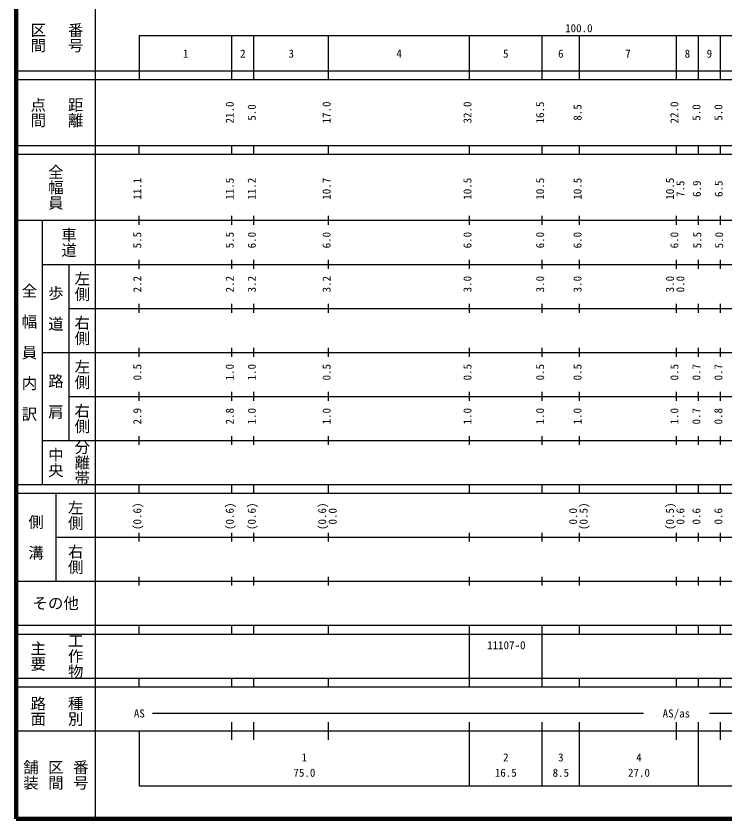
# Model space of a CAD drawing. Units: millimetres on the paper, enlarged 1000 times. Extents: x 40000 to 680000, y 20000 to 380000.
# Drawn here: x 40000 to 201032, y 20000 to 202409 of the extents above; entities that cross this region are included whole.
import ezdxf
from ezdxf.enums import TextEntityAlignment as Align

# ---------------------------------------------------------------- set-up
doc = ezdxf.new("R2010")
doc.units = ezdxf.units.MM
doc.header["$LTSCALE"] = 1000
doc.layers.add('M-TTL', color=2, linetype='Continuous', lineweight=140)
doc.layers.add('M-TTL-BAND', color=7, linetype='Continuous', lineweight=25)
doc.styles.add('@ＭＳ ゴシック', font='')
doc.styles.add('ＭＳ ゴシック', font='')
doc.styles.get('@ＭＳ ゴシック').set_extended_font_data('@MS Gothic')
doc.styles.get('ＭＳ ゴシック').set_extended_font_data('MS Gothic')

msp = doc.modelspace()

# ---------------------------------------------------------------- linework, layer by layer
at = {"layer": 'M-TTL'}
for p, q in [((40000, 380000), (40000, 20000)), ((40000, 20000), (680000, 20000))]:
    msp.add_line(p, q, dxfattribs=at)
at = {"layer": 'M-TTL-BAND'}
for p, q in [((58000, 370000), (58000, 20000)), ((68000, 198000), (579000, 198000)), ((68000, 198000), (68000, 188000)), ((89000, 188000), (89000, 198000)), ((94000, 188000), (94000, 198000)), ((111000, 188000), (111000, 198000)), ((143000, 188000), (143000, 198000)), ((159500, 188000), (159500, 198000)), ((168000, 188000), (168000, 198000)), ((190000, 188000), (190000, 198000)), ((195000, 188000), (195000, 198000)), ((200000, 188000), (200000, 198000)), ((40000, 190000), (579000, 190000)), ((40000, 188000), (579000, 188000)), ((40000, 173000), (579000, 173000)), ((68000, 171000), (68000, 173000)), ((89000, 171000), (89000, 173000)), ((94000, 171000), (94000, 173000)), ((111000, 171000), (111000, 173000)), ((143000, 171000), (143000, 173000)), ((159500, 171000), (159500, 173000)), ((168000, 171000), (168000, 173000)), ((190000, 171000), (190000, 173000)), ((195000, 171000), (195000, 173000)), ((200000, 171000), (200000, 173000)), ((40000, 171000), (579000, 171000)), ((68000, 155000), (68000, 157000)), ((89000, 155000), (89000, 157000)), ((94000, 155000), (94000, 157000)), ((111000, 155000), (111000, 157000)), ((143000, 155000), (143000, 157000)), ((159500, 155000), (159500, 157000)), ((168000, 155000), (168000, 157000)), ((190000, 155000), (190000, 157000)), ((195000, 155000), (195000, 157000)), ((200000, 155000), (200000, 157000)), ((40000, 156000), (579000, 156000)), ((46000, 96000), (46000, 156000)), ((46000, 146000), (579000, 146000)), ((52000, 146000), (52000, 106000)), ((68000, 145000), (68000, 147000)), ((89000, 145000), (89000, 147000)), ((94000, 145000), (94000, 147000)), ((111000, 145000), (111000, 147000)), ((143000, 145000), (143000, 147000)), ((159500, 145000), (159500, 147000)), ((168000, 145000), (168000, 147000)), ((190000, 145000), (190000, 147000)), ((195000, 145000), (195000, 147000)), ((200000, 145000), (200000, 147000)), ((68000, 135000), (68000, 137000)), ((89000, 135000), (89000, 137000)), ((94000, 135000), (94000, 137000)), ((111000, 135000), (111000, 137000)), ((143000, 135000), (143000, 137000)), ((159500, 135000), (159500, 137000)), ((168000, 135000), (168000, 137000)), ((190000, 135000), (190000, 137000)), ((195000, 135000), (195000, 137000)), ((200000, 135000), (200000, 137000)), ((52000, 136000), (579000, 136000)), ((46000, 126000), (579000, 126000)), ((68000, 125000), (68000, 127000)), ((89000, 125000), (89000, 127000)), ((94000, 125000), (94000, 127000)), ((111000, 125000), (111000, 127000)), ((143000, 125000), (143000, 127000)), ((159500, 125000), (159500, 127000)), ((168000, 125000), (168000, 127000)), ((190000, 125000), (190000, 127000)), ((195000, 125000), (195000, 127000)), ((200000, 125000), (200000, 127000)), ((68000, 115000), (68000, 117000)), ((89000, 115000), (89000, 117000)), ((94000, 115000), (94000, 117000)), ((111000, 115000), (111000, 117000)), ((143000, 115000), (143000, 117000)), ((159500, 115000), (159500, 117000)), ((168000, 115000), (168000, 117000)), ((190000, 115000), (190000, 117000)), ((195000, 115000), (195000, 117000)), ((200000, 115000), (200000, 117000)), ((52000, 116000), (579000, 116000)), ((46000, 106000), (579000, 106000)), ((68000, 105000), (68000, 107000)), ((89000, 105000), (89000, 107000)), ((94000, 105000), (94000, 107000)), ((111000, 105000), (111000, 107000)), ((143000, 105000), (143000, 107000)), ((159500, 105000), (159500, 107000)), ((168000, 105000), (168000, 107000)), ((190000, 105000), (190000, 107000)), ((195000, 105000), (195000, 107000)), ((200000, 105000), (200000, 107000)), ((40000, 96000), (579000, 96000)), ((68000, 94000), (68000, 96000)), ((89000, 94000), (89000, 96000)), ((94000, 94000), (94000, 96000)), ((111000, 94000), (111000, 96000)), ((143000, 94000), (143000, 96000)), ((159500, 94000), (159500, 96000)), ((168000, 94000), (168000, 96000)), ((190000, 94000), (190000, 96000)), ((195000, 94000), (195000, 96000)), ((200000, 94000), (200000, 96000)), ((40000, 94000), (579000, 94000)), ((49000, 94000), (49000, 74000)), ((49000, 84000), (579000, 84000)), ((68000, 83000), (68000, 85000)), ((89000, 83000), (89000, 85000)), ((94000, 83000), (94000, 85000)), ((111000, 83000), (111000, 85000)), ((143000, 83000), (143000, 85000)), ((159500, 83000), (159500, 85000)), ((168000, 83000), (168000, 85000)), ((190000, 83000), (190000, 85000)), ((195000, 83000), (195000, 85000)), ((200000, 83000), (200000, 85000)), ((68000, 73000), (68000, 75000)), ((89000, 73000), (89000, 75000)), ((94000, 73000), (94000, 75000)), ((111000, 73000), (111000, 75000)), ((143000, 73000), (143000, 75000)), ((159500, 73000), (159500, 75000)), ((168000, 73000), (168000, 75000)), ((190000, 73000), (190000, 75000)), ((195000, 73000), (195000, 75000)), ((200000, 73000), (200000, 75000)), ((40000, 74000), (579000, 74000)), ((40000, 64000), (579000, 64000)), ((68000, 62000), (68000, 64000)), ((89000, 62000), (89000, 64000)), ((94000, 62000), (94000, 64000)), ((111000, 62000), (111000, 64000)), ((143000, 62000), (143000, 64000)), ((159500, 62000), (159500, 64000)), ((168000, 62000), (168000, 64000)), ((190000, 62000), (190000, 64000)), ((195000, 62000), (195000, 64000)), ((200000, 62000), (200000, 64000)), ((40000, 62000), (579000, 62000)), ((143000, 52000), (143000, 62000)), ((159500, 52000), (159500, 62000)), ((40000, 52000), (579000, 52000)), ((68000, 50000), (68000, 52000)), ((89000, 50000), (89000, 52000)), ((94000, 50000), (94000, 52000)), ((111000, 50000), (111000, 52000)), ((143000, 50000), (143000, 52000)), ((159500, 50000), (159500, 52000)), ((168000, 50000), (168000, 52000)), ((190000, 50000), (190000, 52000)), ((195000, 50000), (195000, 52000)), ((200000, 50000), (200000, 52000)), ((40000, 50000), (579000, 50000)), ((71000, 44000), (182500, 44000)), ((197500, 44000), (565000, 44000)), ((89000, 38000), (89000, 42000)), ((94000, 38000), (94000, 42000)), ((111000, 38000), (111000, 42000)), ((143000, 27500), (143000, 42000)), ((159500, 27500), (159500, 42000)), ((168000, 27500), (168000, 42000)), ((190000, 38000), (190000, 42000)), ((195000, 27500), (195000, 42000)), ((200000, 38000), (200000, 42000)), ((40000, 40000), (579000, 40000)), ((68000, 40000), (68000, 27500)), ((68000, 27500), (579000, 27500))]:
    msp.add_line(p, q, dxfattribs=at)

# ---------------------------------------------------------------- texts
at = {"layer": 'M-TTL-BAND', "style": '@ＭＳ ゴシック'}
for s, p in [('番号', (53500, 197500)), ('区間', (45000, 197500)), ('点間', (45000, 180500)), ('距離', (53500, 180500)), ('全幅員', (49000, 163500)), ('車道', (52000, 151000)), ('左側', (55000, 141000)), ('全\u3000幅\u3000員\u3000内\u3000訳', (43000, 126000)), ('歩\u3000道', (49000, 136000)), ('右側', (55000, 131000)), ('左側', (55000, 121000)), ('路\u3000肩', (49000, 116000)), ('右側', (55000, 111000)), ('分離帯', (55000, 101000)), ('中央', (49000, 101000)), ('左側', (53500, 89000)), ('側\u3000溝', (44500, 84000)), ('右側', (53500, 79000)), ('主要', (45000, 57000)), ('工作物', (53500, 57000)), ('路面', (45000, 44500)), ('種別', (53500, 44500)), ('舗装', (43333, 30000)), ('区間', (49000, 30000)), ('番号', (54667, 30000))]:
    msp.add_text(s, height=2566, rotation=270, dxfattribs=at).set_placement(p, align=Align.MIDDLE_CENTER)
at = {"layer": 'M-TTL-BAND', "style": 'ＭＳ ゴシック'}
for s, p in [('100.0', (167844, 198195)), ('1', (78500, 192405)), ('2', (91500, 192405)), ('3', (102500, 192405)), ('4', (127000, 192405)), ('5', (151250, 192405)), ('6', (163750, 192405)), ('7', (179000, 192405)), ('8', (192500, 192405)), ('9', (197500, 192405)), ('AS', (68000, 42500)), ('AS/as', (190000, 42500)), ('1', (105500, 32523)), ('2', (151250, 32523)), ('3', (163750, 32523)), ('4', (181500, 32523)), ('75.0', (105500, 29033)), ('16.5', (151250, 29033)), ('8.5', (163750, 29033)), ('27.0', (181500, 29033))]:
    msp.add_text(s, height=1833, dxfattribs=at).set_placement(p, align=Align.BOTTOM_CENTER)
for s, p in [('21.0', (90000, 180500)), ('17.0', (112000, 180500)), ('32.0', (144000, 180500)), ('16.5', (160500, 180500)), ('22.0', (191000, 180500)), ('5.0', (95000, 180500)), ('8.5', (169000, 180500)), ('5.0', (196000, 180500)), ('5.0', (201000, 180500)), ('11.1', (69000, 163174)), ('11.5', (90000, 163174)), ('11.2', (95000, 163174)), ('10.7', (112000, 163174)), ('10.5', (144000, 163174)), ('10.5', (160500, 163174)), ('10.5', (169000, 163174)), ('10.5', (190000, 163174)), ('7.5', (192370, 163174)), ('6.9', (196117, 163174)), ('6.5', (201067, 163174)), ('6.0', (95000, 151500)), ('6.0', (112000, 151500)), ('6.0', (144000, 151500)), ('6.0', (160500, 151500)), ('6.0', (169000, 151500)), ('6.0', (191000, 151500)), ('5.0', (201168, 151500)), ('5.5', (69000, 151500)), ('5.5', (90000, 151500)), ('5.5', (196218, 151500)), ('2.2', (69000, 141500)), ('2.2', (90000, 141500)), ('3.2', (95000, 141500)), ('3.2', (112000, 141500)), ('3.0', (144000, 141500)), ('3.0', (160500, 141500)), ('3.0', (169000, 141500)), ('3.0', (190000, 141500)), ('0.0', (192370, 141500)), ('0.5', (69000, 121500)), ('1.0', (90000, 121500)), ('1.0', (95000, 121500)), ('0.5', (112000, 121500)), ('0.5', (144000, 121500)), ('0.5', (160500, 121500)), ('0.5', (169000, 121500)), ('0.5', (191000, 121500)), ('0.7', (196000, 121500)), ('0.7', (201000, 121500)), ('2.9', (69000, 111500)), ('2.8', (90000, 111500)), ('1.0', (95000, 111500)), ('1.0', (112000, 111500)), ('1.0', (144000, 111500)), ('1.0', (160500, 111500)), ('1.0', (169000, 111500)), ('1.0', (191000, 111500)), ('0.7', (196000, 111500)), ('0.8', (201000, 111500)), ('(0.6)', (69000, 88764)), ('(0.6)', (90000, 88764)), ('(0.6)', (95000, 88764)), ('(0.6)', (111000, 88764)), ('(0.5)', (170370, 88764)), ('(0.5)', (190000, 88764)), ('0.0', (113370, 88764)), ('0.0', (168000, 88764)), ('0.6', (192370, 88764)), ('0.6', (196000, 88764)), ('0.6', (201000, 88764))]:
    msp.add_text(s, height=1833, rotation=90, dxfattribs=at).set_placement(p, align=Align.BOTTOM_CENTER)
msp.add_text('その他', height=2566, dxfattribs=at).set_placement((49000, 69000), align=Align.MIDDLE_CENTER)
msp.add_text('11107-0', height=1833, dxfattribs=at).set_placement((147000, 58000), align=Align.BOTTOM_LEFT)

doc.saveas('drawing.dxf')
